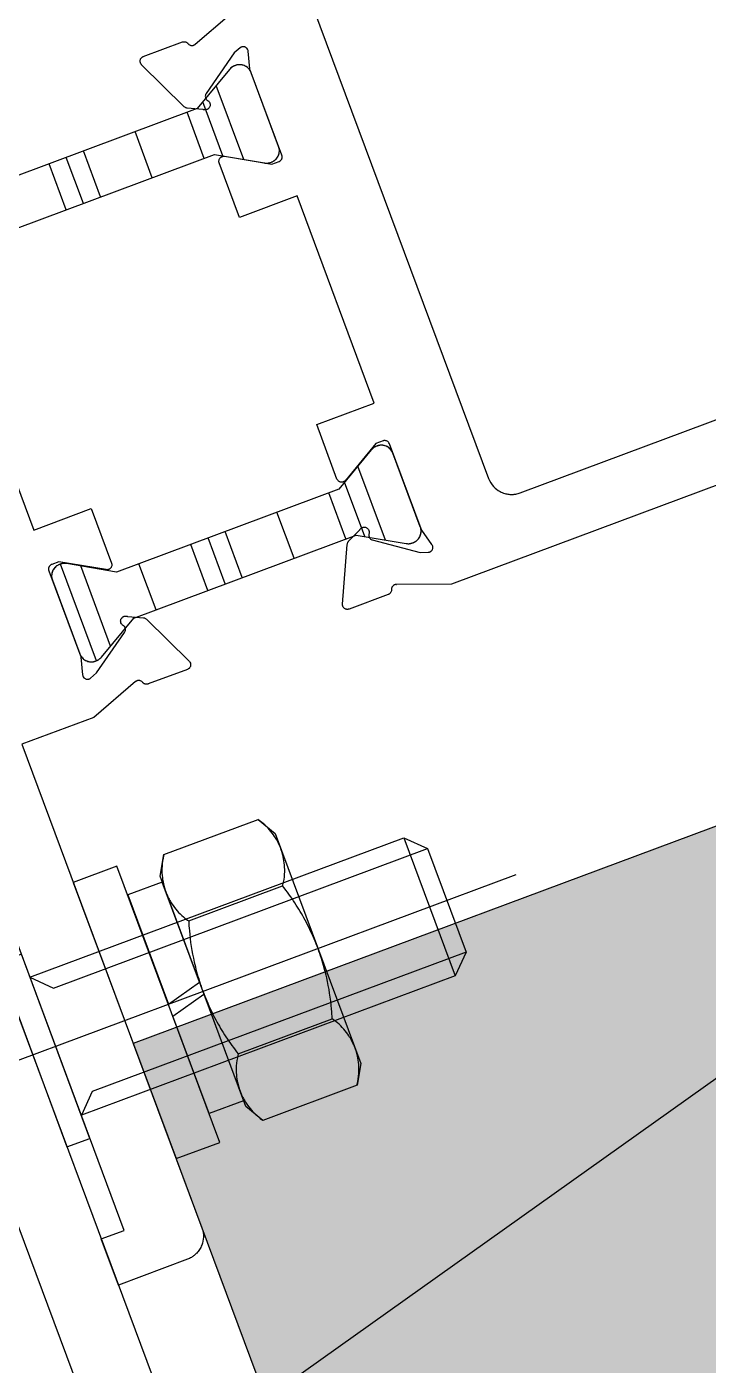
# Model space of a CAD drawing. Extents: x 12199666 to 24617114, y 1197707 to 2548648.
# Drawn here: x 12294465.3 to 12294493, y 1250533 to 1250587.5 of the extents above; entities that cross this region are included whole.
import ezdxf

# ---------------------------------------------------------------- set-up
doc = ezdxf.new("R2010")
doc.units = 0
doc.header["$LTSCALE"] = 10
doc.header["$MEASUREMENT"] = 0
for name, pattern in [('TX-PLAN-T1-F11$0$ACAD_ISO04W100', [30, 24, -3, 0, -3]), ('TX-PLAN-T1-F11$0$CENTER-PISA', [11, 6, -2, 1, -2]), ('TX-PLAN-T1-F11$0$HIDDEN-PISA', [4.5, 2.5, -2]), ('TX-PLAN-T1-F11$0$HIDDEN2', [0.1875, 0.125, -0.0625]), ('TX-PLAN-T1-F11$0$VERDECKT', [9.525, 6.35, -3.175])]:
    doc.linetypes.add(name, pattern=pattern)
doc.layers.add('TX-PLAN-T1-F11$0$_EDO-ALUMINIUM-SECTION', color=90, linetype='Continuous', lineweight=30)
for name, color, linetype in [('TX-PLAN-T1-F11$0$AXIS', 3, 'Continuous'), ('TX-PLAN-T1-F11$0$DH_VERDECKT', 6, 'TX-PLAN-T1-F11$0$VERDECKT'), ('TX-PLAN-T1-F11$0$F-Alum', 4, 'Continuous'), ('TX-PLAN-T1-F11$0$F-Bolt', 32, 'Continuous'), ('TX-PLAN-T1-F11$0$F-center', 6, 'TX-PLAN-T1-F11$0$ACAD_ISO04W100'), ('TX-PLAN-T1-F11$0$F-Misc', 1, 'Continuous'), ('TX-PLAN-T1-F11$0$F_MISC', 8, 'Continuous'), ('TX-PLAN-T1-F11$0$Hatch @ 1', 8, 'Continuous'), ('TX-PLAN-T1-F11$0$INSUL', 173, 'Continuous')]:
    doc.layers.add(name, color=color, linetype=linetype)
doc.layers.add('TX-PLAN-T1-F11$0$bangong', color=5, linetype='Continuous', true_color=0x0000ff)
pattern_1 = [(90, (-9.9, 423.83), (-6, 4e-16), []), (90, (-9.15, 423.83), (-6, 4e-16), []), (90, (-8.4, 423.83), (-6, 4e-16), []), (90, (-6.15, 423.83), (-6, 4e-16), [])]

# ---------------------------------------------------------------- blocks, each defined once
blk = doc.blocks.new('TX-PLAN-T1-F11$0$M6x18_Stud_Bolt-flat-1')
at = {"color": 8, "linetype": 'TX-PLAN-T1-F11$0$HIDDEN-PISA'}
for p, q in [((1, 3), (1.75, 2.25)), ((17.25, 3), (17.25, -3)), ((1.75, 2.25), (18, 2.25)), ((1.75, -2.25), (1, -3)), ((18, -2.25), (1.75, -2.25))]:
    blk.add_line(p, q, dxfattribs=at)
at = {"color": 54}
blk.add_line((18, 2.25), (18, -2.25), dxfattribs=at)
blk.add_lwpolyline([(0, -4), (1, -4), (1, 4), (0, 4)], close=True, dxfattribs=at)
blk.add_lwpolyline([(1, 3), (17.25, 3), (18, 2.25), (18, -2.25), (17.25, -3), (1, -3)], dxfattribs=at)
at = {"layer": 'TX-PLAN-T1-F11$0$AXIS', "color": 8, "linetype": 'TX-PLAN-T1-F11$0$CENTER-PISA'}
blk.add_line((21, 0), (-3, 0), dxfattribs=at)
blk = doc.blocks.new('TX-PLAN-T1-F11$0$M6_Nut-3-flat-1')
at = {"color": 32}
for p, q in [((0.459, 2.887), (4.541, 2.887)), ((0.459, -2.887), (4.541, -2.887))]:
    blk.add_line(p, q, dxfattribs=at)
blk.add_lwpolyline([(0, 5), (0.447, 5.774), (4.553, 5.774), (5, 5), (5, -5), (4.553, -5.774), (0.447, -5.774), (0, -5)], close=True, dxfattribs=at)
at = {"color": 32, "flags": 128}
for points in [[(0.459, 5.774, 0.005227), (0.429, 5.731, 0.043988), (0.216, 5.347, 0.036571), (0.092, 5.003, 0.034751), (0.022, 4.663, 0.021821), (0.003, 4.446, 0.022804), (0.003, 4.218, 0.022806), (0.023, 3.991, 0.021818), (0.062, 3.776, 0.034754), (0.162, 3.444, 0.036571), (0.316, 3.113, 0.026736), (0.459, 2.887, 0.010673), (0.344, 2.506, 0.034751), (0.083, 1.24, 0.021821), (0.01, 0.431, 0.022804), (0.009, -0.418, 0.022806), (0.086, -1.264, 0.021818), (0.231, -2.063, 0.022959), (0.459, -2.887, 0.005227), (0.429, -2.93, 0.043988), (0.216, -3.314, 0.036571), (0.092, -3.657, 0.034751), (0.022, -3.997, 0.021821), (0.003, -4.214, 0.022804), (0.003, -4.442, 0.022806), (0.023, -4.669, 0.021818), (0.062, -4.884, 0.034754), (0.162, -5.216, 0.036571), (0.316, -5.547, 0.026736), (0.459, -5.774)], [(4.541, -5.774, 0.005227), (4.571, -5.731, 0.043988), (4.784, -5.347, 0.036571), (4.908, -5.003, 0.034751), (4.978, -4.663, 0.021821), (4.997, -4.446, 0.022806), (4.997, -4.218, 0.022804), (4.977, -3.991, 0.021821), (4.938, -3.776, 0.034751), (4.838, -3.444, 0.036571), (4.684, -3.113, 0.026737), (4.541, -2.887, 0.010673), (4.656, -2.506, 0.034751), (4.917, -1.24, 0.021821), (4.99, -0.431, 0.022806), (4.991, 0.418, 0.022804), (4.914, 1.264, 0.021821), (4.769, 2.063, 0.022958), (4.541, 2.887, 0.005227), (4.571, 2.93, 0.043988), (4.784, 3.314, 0.036571), (4.908, 3.657, 0.034751), (4.978, 3.997, 0.021821), (4.997, 4.214, 0.022806), (4.997, 4.442, 0.022804), (4.977, 4.669, 0.021821), (4.938, 4.884, 0.034751), (4.838, 5.216, 0.036571), (4.684, 5.547, 0.026737), (4.541, 5.774)]]:
    blk.add_lwpolyline(points, format="xyb", dxfattribs=at)
blk = doc.blocks.new('TX-PLAN-T1-F11$0$M6_Spring_Washer-flat-1')
at = {"color": 32}
for points in [[(1.5, 0.402), (1.5, 4.75), (0, 4.75), (0, 0)], [(0, -0.518), (1.5, -0.116), (1.5, -4.75), (0, -4.75)]]:
    blk.add_lwpolyline(points, close=True, dxfattribs=at)
blk = doc.blocks.new('TX-PLAN-T1-F11$0$M6_Flat_Washer-flat-1')
at = {"color": 32}
blk.add_lwpolyline([(0, -6), (1.9, -6), (1.9, 6), (0, 6)], close=True, dxfattribs=at)
blk = doc.blocks.new('TX-PLAN-T1-F11$0$#10x13_Pan-flat-2')
at = {"color": 8, "linetype": 'TX-PLAN-T1-F11$0$HIDDEN-PISA'}
for p, q in [((-1.711, 10.798), (1.328, 11.613)), ((-2.4, 9.014), (1.997, 10.192)), ((-2.4, 7.414), (2.4, 8.7)), ((-2.4, 5.814), (2.4, 7.1)), ((-2.4, 4.214), (2.4, 5.5)), ((-2.4, 2.614), (2.4, 3.9)), ((-2.4, 1.014), (2.4, 2.3))]:
    blk.add_line(p, q, dxfattribs=at)
for points in [[(-1.79, 0), (-1.79, 9.2), (0, 13), (1.79, 9.2), (1.79, 0)], [(-0.75, -3.66), (-0.75, -1.85), (0.75, -1.85), (0.75, -3.66)]]:
    blk.add_lwpolyline(points, dxfattribs=at)
at = {"color": 32, "flags": 128}
blk.add_lwpolyline([(-4.75, 0), (-4.75, -1.39, 0.000003), (-4.75, -1.39, 0.098696), (-4.674, -1.774, 0.082496), (-4.5, -2.052, 0.044017), (-4.373, -2.173, 0.008152), (-4.191, -2.312, 0.043988), (-3.141, -2.959, 0.036571), (-2.192, -3.349, 0.034751), (-1.247, -3.588, 0.021821), (-0.64, -3.671, 0.022804), (0, -3.7, 0.022806), (0.64, -3.671, 0.021818), (1.247, -3.588, 0.034754), (2.192, -3.349, 0.036571), (3.141, -2.959, 0.043988), (4.191, -2.312, 0.008147), (4.373, -2.173, 0.044019), (4.5, -2.052, 0.082496), (4.674, -1.774, 0.098696), (4.75, -1.39), (4.75, 0)], format="xyb", close=True, dxfattribs=at)
at = {"layer": 'TX-PLAN-T1-F11$0$AXIS', "color": 8, "linetype": 'TX-PLAN-T1-F11$0$CENTER-PISA'}
blk.add_line((0, 15.989), (0, -6.7), dxfattribs=at)
blk = doc.blocks.new('TX-PLAN-T1-F11$0$#10x13_Pan-flat-3')
at = {"color": 8, "linetype": 'TX-PLAN-T1-F11$0$HIDDEN-PISA'}
for p, q in [((-1.711, 10.798), (1.328, 11.613)), ((-2.4, 9.014), (1.997, 10.192)), ((-2.4, 7.414), (2.4, 8.7)), ((-2.4, 5.814), (2.4, 7.1)), ((-2.4, 4.214), (2.4, 5.5)), ((-2.4, 2.614), (2.4, 3.9)), ((-2.4, 1.014), (2.4, 2.3))]:
    blk.add_line(p, q, dxfattribs=at)
for points in [[(-1.79, 0), (-1.79, 9.2), (0, 13), (1.79, 9.2), (1.79, 0)], [(-0.75, -3.66), (-0.75, -1.85), (0.75, -1.85), (0.75, -3.66)]]:
    blk.add_lwpolyline(points, dxfattribs=at)
at = {"color": 32, "flags": 128}
blk.add_lwpolyline([(-4.75, 0), (-4.75, -1.39, 0.02045), (-4.747, -1.472, 0.043988), (-4.717, -1.645, 0.052186), (-4.643, -1.84, 0.082497), (-4.45, -2.104, 0.02583), (-4.373, -2.173, 0.072684), (-2.617, -3.194, 0.098696), (0.082, -3.7, 0.082496), (2.348, -3.296, 0.052187), (3.668, -2.666, 0.030667), (4.373, -2.173, 0.013304), (4.413, -2.138, 0.036571), (4.515, -2.034, 0.034751), (4.597, -1.922, 0.021821), (4.64, -1.846, 0.022804), (4.678, -1.763, 0.022806), (4.708, -1.677, 0.021818), (4.729, -1.592, 0.034754), (4.748, -1.455, 0.01611), (4.75, -1.39), (4.75, 0)], format="xyb", close=True, dxfattribs=at)
at = {"layer": 'TX-PLAN-T1-F11$0$AXIS', "color": 8, "linetype": 'TX-PLAN-T1-F11$0$CENTER-PISA'}
blk.add_line((0, 15.989), (0, -6.7), dxfattribs=at)
blk = doc.blocks.new('TX-PLAN-T1-F11$0$A$C455C3A01-flat-5')
at = {"layer": 'TX-PLAN-T1-F11$0$Hatch @ 1'}
h = blk.add_hatch(dxfattribs=at)
h.set_pattern_fill('ACET-2D-M_SYNTHETIC-PISA', color=256, pattern_type=2)
h.set_pattern_definition(pattern_1)
edge = h.paths.add_edge_path()
edge.add_line((4.834, -1), (6.623, -2.033))
edge.add_ellipse((6.873, -1.6), major_axis=(0, 0.5), ratio=1, start_angle=150.0243, end_angle=180.0243)
edge.add_line((6.873, -2.1), (6.9, -2.1))
edge.add_ellipse((6.9, -1.6), major_axis=(0, 0.5), ratio=1, start_angle=180.0243, end_angle=270.0243)
edge.add_line((7.4, -1.6), (7.4, 1.6))
edge.add_ellipse((6.9, 1.6), major_axis=(0, 0.5), ratio=1, start_angle=270.0243, end_angle=360.0243)
edge.add_line((6.9, 2.1), (6.873, 2.1))
edge.add_ellipse((6.873, 1.6), major_axis=(0, 0.5), ratio=1, start_angle=0.0243, end_angle=30.0243)
edge.add_line((6.623, 2.033), (4.834, 1))
edge.add_line((4.834, 1), (-4.834, 1))
edge.add_line((-4.834, 1), (-6.623, 2.033))
edge.add_ellipse((-6.873, 1.6), major_axis=(0, 0.5), ratio=1, start_angle=330.0243, end_angle=360.0243)
edge.add_line((-6.873, 2.1), (-6.9, 2.1))
edge.add_ellipse((-6.9, 1.6), major_axis=(0, 0.5), ratio=1, start_angle=0.0243, end_angle=90.0243)
edge.add_line((-7.4, 1.6), (-7.4, -1.6))
edge.add_ellipse((-6.9, -1.6), major_axis=(0, 0.5), ratio=1, start_angle=90.0243, end_angle=180.0243)
edge.add_line((-6.9, -2.1), (-6.873, -2.1))
edge.add_ellipse((-6.873, -1.6), major_axis=(0, 0.5), ratio=1, start_angle=180.0243, end_angle=210.0243)
edge.add_line((-6.623, -2.033), (-4.834, -1))
edge.add_line((-4.834, -1), (4.834, -1))
at = {"color": 8, "flags": 128}
blk.add_lwpolyline([(6.623, -2.033, 0.014884), (6.649, -2.047, 0.036571), (6.717, -2.075, 0.034751), (6.784, -2.092, 0.021821), (6.827, -2.098, 0.022804), (6.873, -2.1, 0.000107), (6.873, -2.1), (6.9, -2.1, 0.0227), (6.945, -2.098, 0.021818), (6.989, -2.092, 0.034754), (7.056, -2.075, 0.036571), (7.123, -2.047, 0.043988), (7.198, -2.001, 0.052185), (7.275, -1.931, 0.082496), (7.362, -1.792, 0.098699), (7.4, -1.6, 0.000106), (7.4, -1.6), (7.4, 1.6, 0.098592), (7.362, 1.792, 0.082496), (7.275, 1.931, 0.052185), (7.199, 2.001, 0.043988), (7.124, 2.047, 0.036571), (7.056, 2.075, 0.034751), (6.989, 2.092, 0.021821), (6.946, 2.098, 0.022806), (6.9, 2.1, 0.000105), (6.9, 2.1), (6.873, 2.1, 0.022699), (6.828, 2.098, 0.02182), (6.785, 2.092, 0.034752), (6.717, 2.075, 0.036572), (6.65, 2.047, 0.015095), (6.623, 2.033), (4.834, 1), (-4.834, 1), (-6.623, 2.033, 0.014883), (-6.649, 2.047, 0.036571), (-6.717, 2.075, 0.034751), (-6.784, 2.092, 0.021821), (-6.827, 2.098, 0.022806), (-6.873, 2.1, 0.000105), (-6.873, 2.1), (-6.9, 2.1, 0.022699), (-6.945, 2.098, 0.02182), (-6.989, 2.092, 0.034752), (-7.056, 2.075, 0.036572), (-7.123, 2.047, 0.043988), (-7.198, 2.001, 0.052186), (-7.275, 1.931, 0.082497), (-7.362, 1.792, 0.098699), (-7.4, 1.6, 0.000105), (-7.4, 1.6), (-7.4, -1.6, 0.09859), (-7.362, -1.792, 0.082496), (-7.275, -1.931, 0.052187), (-7.199, -2.001, 0.043988), (-7.124, -2.047, 0.036571), (-7.056, -2.075, 0.034751), (-6.989, -2.092, 0.021821), (-6.946, -2.098, 0.022804), (-6.9, -2.1, 0.000107), (-6.9, -2.1), (-6.873, -2.1, 0.0227), (-6.828, -2.098, 0.021818), (-6.785, -2.092, 0.034754), (-6.717, -2.075, 0.036571), (-6.65, -2.047, 0.015095), (-6.623, -2.033), (-4.834, -1), (4.834, -1)], format="xyb", close=True, dxfattribs=at)
blk = doc.blocks.new('TX-PLAN-T1-F11$0$A$C455C3A01-flat-6')
at = {"layer": 'TX-PLAN-T1-F11$0$Hatch @ 1'}
h = blk.add_hatch(dxfattribs=at)
h.set_pattern_fill('ACET-2D-M_SYNTHETIC-PISA', color=256, pattern_type=2)
h.set_pattern_definition(pattern_1)
edge = h.paths.add_edge_path()
edge.add_line((4.834, -1), (6.623, -2.033))
edge.add_ellipse((6.873, -1.6), major_axis=(0, 0.5), ratio=1, start_angle=150.0243, end_angle=180.0243)
edge.add_line((6.873, -2.1), (6.9, -2.1))
edge.add_ellipse((6.9, -1.6), major_axis=(0, 0.5), ratio=1, start_angle=180.0243, end_angle=270.0243)
edge.add_line((7.4, -1.6), (7.4, 1.6))
edge.add_ellipse((6.9, 1.6), major_axis=(0, 0.5), ratio=1, start_angle=270.0243, end_angle=360.0243)
edge.add_line((6.9, 2.1), (6.873, 2.1))
edge.add_ellipse((6.873, 1.6), major_axis=(0, 0.5), ratio=1, start_angle=0.0243, end_angle=30.0243)
edge.add_line((6.623, 2.033), (4.834, 1))
edge.add_line((4.834, 1), (-4.834, 1))
edge.add_line((-4.834, 1), (-6.623, 2.033))
edge.add_ellipse((-6.873, 1.6), major_axis=(0, 0.5), ratio=1, start_angle=330.0243, end_angle=360.0243)
edge.add_line((-6.873, 2.1), (-6.9, 2.1))
edge.add_ellipse((-6.9, 1.6), major_axis=(0, 0.5), ratio=1, start_angle=0.0243, end_angle=90.0243)
edge.add_line((-7.4, 1.6), (-7.4, -1.6))
edge.add_ellipse((-6.9, -1.6), major_axis=(0, 0.5), ratio=1, start_angle=90.0243, end_angle=180.0243)
edge.add_line((-6.9, -2.1), (-6.873, -2.1))
edge.add_ellipse((-6.873, -1.6), major_axis=(0, 0.5), ratio=1, start_angle=180.0243, end_angle=210.0243)
edge.add_line((-6.623, -2.033), (-4.834, -1))
edge.add_line((-4.834, -1), (4.834, -1))
at = {"color": 8, "flags": 128}
blk.add_lwpolyline([(6.623, -2.033, 0.014884), (6.649, -2.047, 0.036571), (6.717, -2.075, 0.034751), (6.784, -2.092, 0.021821), (6.827, -2.098, 0.022804), (6.873, -2.1, 0.000107), (6.873, -2.1), (6.9, -2.1, 0.0227), (6.945, -2.098, 0.021818), (6.989, -2.092, 0.034754), (7.056, -2.075, 0.036571), (7.123, -2.047, 0.043988), (7.198, -2.001, 0.052185), (7.275, -1.931, 0.082496), (7.362, -1.792, 0.098699), (7.4, -1.6, 0.000106), (7.4, -1.6), (7.4, 1.6, 0.098592), (7.362, 1.792, 0.082496), (7.275, 1.931, 0.052185), (7.199, 2.001, 0.043988), (7.124, 2.047, 0.036571), (7.056, 2.075, 0.034751), (6.989, 2.092, 0.021821), (6.946, 2.098, 0.022806), (6.9, 2.1, 0.000105), (6.9, 2.1), (6.873, 2.1, 0.022699), (6.828, 2.098, 0.02182), (6.785, 2.092, 0.034752), (6.717, 2.075, 0.036572), (6.65, 2.047, 0.015095), (6.623, 2.033), (4.834, 1), (-4.834, 1), (-6.623, 2.033, 0.014883), (-6.649, 2.047, 0.036571), (-6.717, 2.075, 0.034751), (-6.784, 2.092, 0.021821), (-6.827, 2.098, 0.022806), (-6.873, 2.1, 0.000105), (-6.873, 2.1), (-6.9, 2.1, 0.022699), (-6.945, 2.098, 0.02182), (-6.989, 2.092, 0.034752), (-7.056, 2.075, 0.036572), (-7.123, 2.047, 0.043988), (-7.198, 2.001, 0.052186), (-7.275, 1.931, 0.082497), (-7.362, 1.792, 0.098699), (-7.4, 1.6, 0.000105), (-7.4, 1.6), (-7.4, -1.6, 0.09859), (-7.362, -1.792, 0.082496), (-7.275, -1.931, 0.052187), (-7.199, -2.001, 0.043988), (-7.124, -2.047, 0.036571), (-7.056, -2.075, 0.034751), (-6.989, -2.092, 0.021821), (-6.946, -2.098, 0.022804), (-6.9, -2.1, 0.000107), (-6.9, -2.1), (-6.873, -2.1, 0.0227), (-6.828, -2.098, 0.021818), (-6.785, -2.092, 0.034754), (-6.717, -2.075, 0.036571), (-6.65, -2.047, 0.015095), (-6.623, -2.033), (-4.834, -1), (4.834, -1)], format="xyb", close=True, dxfattribs=at)
blk = doc.blocks.new('TX-PLAN-T1-F11$0$A$C455C3A01-flat-9')
at = {"layer": 'TX-PLAN-T1-F11$0$Hatch @ 1'}
h = blk.add_hatch(dxfattribs=at)
h.set_pattern_fill('ACET-2D-M_SYNTHETIC-PISA', color=256, pattern_type=2)
h.set_pattern_definition(pattern_1)
edge = h.paths.add_edge_path()
edge.add_line((4.834, -1), (6.623, -2.033))
edge.add_ellipse((6.873, -1.6), major_axis=(0.096, 0.491), ratio=1, start_angle=161.073, end_angle=191.073)
edge.add_line((6.873, -2.1), (6.9, -2.1))
edge.add_ellipse((6.9, -1.6), major_axis=(0.096, 0.491), ratio=1, start_angle=191.073, end_angle=281.073)
edge.add_line((7.4, -1.6), (7.4, 1.6))
edge.add_ellipse((6.9, 1.6), major_axis=(0.096, 0.491), ratio=1, start_angle=281.073, end_angle=371.073)
edge.add_line((6.9, 2.1), (6.873, 2.1))
edge.add_ellipse((6.873, 1.6), major_axis=(0.096, 0.491), ratio=1, start_angle=11.073, end_angle=41.073)
edge.add_line((6.623, 2.033), (4.834, 1))
edge.add_line((4.834, 1), (-4.834, 1))
edge.add_line((-4.834, 1), (-6.623, 2.033))
edge.add_ellipse((-6.873, 1.6), major_axis=(0.096, 0.491), ratio=1, start_angle=341.073, end_angle=371.073)
edge.add_line((-6.873, 2.1), (-6.9, 2.1))
edge.add_ellipse((-6.9, 1.6), major_axis=(0.096, 0.491), ratio=1, start_angle=11.073, end_angle=101.073)
edge.add_line((-7.4, 1.6), (-7.4, -1.6))
edge.add_ellipse((-6.9, -1.6), major_axis=(0.096, 0.491), ratio=1, start_angle=101.073, end_angle=191.073)
edge.add_line((-6.9, -2.1), (-6.873, -2.1))
edge.add_ellipse((-6.873, -1.6), major_axis=(0.096, 0.491), ratio=1, start_angle=191.073, end_angle=221.073)
edge.add_line((-6.623, -2.033), (-4.834, -1))
edge.add_line((-4.834, -1), (4.834, -1))
at = {"color": 8, "flags": 128}
blk.add_lwpolyline([(6.623, -2.033, 0.003229), (6.629, -2.036, 0.034751), (6.692, -2.066, 0.021821), (6.733, -2.08, 0.022804), (6.777, -2.091, 0.022806), (6.822, -2.097, 0.021818), (6.866, -2.1, 0.003698), (6.873, -2.1), (6.9, -2.1, 0.031052), (6.962, -2.096, 0.036571), (7.034, -2.082, 0.043988), (7.116, -2.051, 0.052185), (7.204, -1.997, 0.082496), (7.316, -1.877, 0.098699), (7.391, -1.696, 0.048352), (7.4, -1.6), (7.4, 1.6, 0.050107), (7.39, 1.699, 0.082496), (7.332, 1.853, 0.052185), (7.27, 1.936, 0.043988), (7.205, 1.996, 0.036571), (7.144, 2.036, 0.034751), (7.082, 2.066, 0.021821), (7.04, 2.08, 0.022806), (6.996, 2.091, 0.022804), (6.951, 2.097, 0.021821), (6.907, 2.1, 0.003696), (6.9, 2.1), (6.873, 2.1, 0.031051), (6.811, 2.096, 0.036572), (6.74, 2.082, 0.043988), (6.657, 2.051, 0.019346), (6.623, 2.033), (4.834, 1), (-4.834, 1), (-6.623, 2.033, 0.003228), (-6.629, 2.036, 0.034751), (-6.692, 2.066, 0.021821), (-6.733, 2.08, 0.022806), (-6.777, 2.091, 0.022804), (-6.822, 2.097, 0.021821), (-6.866, 2.1, 0.003696), (-6.873, 2.1), (-6.9, 2.1, 0.031051), (-6.962, 2.096, 0.036572), (-7.034, 2.082, 0.043988), (-7.116, 2.051, 0.052186), (-7.204, 1.997, 0.082497), (-7.316, 1.877, 0.098699), (-7.391, 1.696, 0.048352), (-7.4, 1.6), (-7.4, -1.6, 0.050105), (-7.39, -1.699, 0.082496), (-7.332, -1.853, 0.052187), (-7.27, -1.936, 0.043988), (-7.205, -1.996, 0.036571), (-7.144, -2.036, 0.034751), (-7.082, -2.066, 0.021821), (-7.04, -2.08, 0.022804), (-6.996, -2.091, 0.022806), (-6.951, -2.097, 0.021818), (-6.907, -2.1, 0.003698), (-6.9, -2.1), (-6.873, -2.1, 0.031052), (-6.811, -2.096, 0.036571), (-6.74, -2.082, 0.043988), (-6.657, -2.051, 0.019345), (-6.623, -2.033), (-4.834, -1), (4.834, -1)], format="xyb", close=True, dxfattribs=at)
blk = doc.blocks.new('TX-PLAN-T1-F11$0$A$C455C3A01-flat-10')
at = {"layer": 'TX-PLAN-T1-F11$0$Hatch @ 1'}
h = blk.add_hatch(dxfattribs=at)
h.set_pattern_fill('ACET-2D-M_SYNTHETIC-PISA', color=256, pattern_type=2)
h.set_pattern_definition(pattern_1)
edge = h.paths.add_edge_path()
edge.add_line((4.834, -1), (6.623, -2.033))
edge.add_ellipse((6.873, -1.6), major_axis=(0.096, 0.491), ratio=1, start_angle=161.073, end_angle=191.073)
edge.add_line((6.873, -2.1), (6.9, -2.1))
edge.add_ellipse((6.9, -1.6), major_axis=(0.096, 0.491), ratio=1, start_angle=191.073, end_angle=281.073)
edge.add_line((7.4, -1.6), (7.4, 1.6))
edge.add_ellipse((6.9, 1.6), major_axis=(0.096, 0.491), ratio=1, start_angle=281.073, end_angle=371.073)
edge.add_line((6.9, 2.1), (6.873, 2.1))
edge.add_ellipse((6.873, 1.6), major_axis=(0.096, 0.491), ratio=1, start_angle=11.073, end_angle=41.073)
edge.add_line((6.623, 2.033), (4.834, 1))
edge.add_line((4.834, 1), (-4.834, 1))
edge.add_line((-4.834, 1), (-6.623, 2.033))
edge.add_ellipse((-6.873, 1.6), major_axis=(0.096, 0.491), ratio=1, start_angle=341.073, end_angle=371.073)
edge.add_line((-6.873, 2.1), (-6.9, 2.1))
edge.add_ellipse((-6.9, 1.6), major_axis=(0.096, 0.491), ratio=1, start_angle=11.073, end_angle=101.073)
edge.add_line((-7.4, 1.6), (-7.4, -1.6))
edge.add_ellipse((-6.9, -1.6), major_axis=(0.096, 0.491), ratio=1, start_angle=101.073, end_angle=191.073)
edge.add_line((-6.9, -2.1), (-6.873, -2.1))
edge.add_ellipse((-6.873, -1.6), major_axis=(0.096, 0.491), ratio=1, start_angle=191.073, end_angle=221.073)
edge.add_line((-6.623, -2.033), (-4.834, -1))
edge.add_line((-4.834, -1), (4.834, -1))
at = {"color": 8, "flags": 128}
blk.add_lwpolyline([(6.623, -2.033, 0.003229), (6.629, -2.036, 0.034751), (6.692, -2.066, 0.021821), (6.733, -2.08, 0.022804), (6.777, -2.091, 0.022806), (6.822, -2.097, 0.021818), (6.866, -2.1, 0.003698), (6.873, -2.1), (6.9, -2.1, 0.031052), (6.962, -2.096, 0.036571), (7.034, -2.082, 0.043988), (7.116, -2.051, 0.052185), (7.204, -1.997, 0.082496), (7.316, -1.877, 0.098699), (7.391, -1.696, 0.048352), (7.4, -1.6), (7.4, 1.6, 0.050107), (7.39, 1.699, 0.082496), (7.332, 1.853, 0.052185), (7.27, 1.936, 0.043988), (7.205, 1.996, 0.036571), (7.144, 2.036, 0.034751), (7.082, 2.066, 0.021821), (7.04, 2.08, 0.022806), (6.996, 2.091, 0.022804), (6.951, 2.097, 0.021821), (6.907, 2.1, 0.003696), (6.9, 2.1), (6.873, 2.1, 0.031051), (6.811, 2.096, 0.036572), (6.74, 2.082, 0.043988), (6.657, 2.051, 0.019346), (6.623, 2.033), (4.834, 1), (-4.834, 1), (-6.623, 2.033, 0.003228), (-6.629, 2.036, 0.034751), (-6.692, 2.066, 0.021821), (-6.733, 2.08, 0.022806), (-6.777, 2.091, 0.022804), (-6.822, 2.097, 0.021821), (-6.866, 2.1, 0.003696), (-6.873, 2.1), (-6.9, 2.1, 0.031051), (-6.962, 2.096, 0.036572), (-7.034, 2.082, 0.043988), (-7.116, 2.051, 0.052186), (-7.204, 1.997, 0.082497), (-7.316, 1.877, 0.098699), (-7.391, 1.696, 0.048352), (-7.4, 1.6), (-7.4, -1.6, 0.050105), (-7.39, -1.699, 0.082496), (-7.332, -1.853, 0.052187), (-7.27, -1.936, 0.043988), (-7.205, -1.996, 0.036571), (-7.144, -2.036, 0.034751), (-7.082, -2.066, 0.021821), (-7.04, -2.08, 0.022804), (-6.996, -2.091, 0.022806), (-6.951, -2.097, 0.021818), (-6.907, -2.1, 0.003698), (-6.9, -2.1), (-6.873, -2.1, 0.031052), (-6.811, -2.096, 0.036571), (-6.74, -2.082, 0.043988), (-6.657, -2.051, 0.019345), (-6.623, -2.033), (-4.834, -1), (4.834, -1)], format="xyb", close=True, dxfattribs=at)
blk = doc.blocks.new('*U195')
at = {"layer": 'TX-PLAN-T1-F11$0$INSUL', "lineweight": 0}
h = blk.add_hatch(dxfattribs=at)
h.set_pattern_fill('岩棉', color=256, scale=60, style=0, pattern_type=2)
h.set_pattern_definition([(171.7889, (31.98, 119.4286), (-403.9210345, 60.0000015), [2.0005, -418.1072]), (146.90866, (33.7337, 118.2857), (-95.0402426, 60.000001), [2.0932, -437.4871]), (132.32733, (35.0349, 116.8571), (-106.920274, 119.9999995), [1.9323, -403.8515]), (114.797, (35.827, 115.143), (-23.76006, 60), [1.8884, -196.3933]), (91.62022, (35.8834, 113.1429), (-11.88003, 360), [2.0008, -418.1672]), (82.824825, (30.05657, 66.85714), (83.160209665, 659.99999822), [46.65104, -9750.0678]), (97.175175, (41.82346, 66.85714), (-83.16021149, 659.999997991), [46.65104, -9750.0678]), (88.37978, (35.9966, 113.1429), (11.880026, 360), [2.0008, -418.1672]), (65.203, (36.053, 115.143), (23.76006, 60), [1.8884, -196.3933]), (47.67267, (36.8452, 116.8571), (106.920274, 120), [1.9323, -403.8515]), (33.09134, (38.1463, 118.2857), (95.040242, 60.000002), [2.0932, -437.4871]), (8.2111, (39.9, 119.4286), (403.921035, 60), [2.0005, -418.1072]), (87.1662, (30, 65.7143), (11.880025, 180), [1.1443, -239.1496]), (103.9014, (30.283, 64.5714), (-47.520122, 180), [1.1773, -246.0642]), (111.6036, (30.735, 63.429), (-11.88003, 60), [1.2292, -63.304]), (122.76135, (31.4709, 62.2857), (-35.640092, 60), [1.359, -284.0386]), (138.29055, (32.4326, 61.4286), (-71.280182, 60.000001), [1.2883, -269.2446]), (152.0035, (33.5074, 60.8571), (-106.920275, 60), [1.2173, -254.4187]), (166.4772, (34.6954, 60.5714), (-237.600608, 60.000002), [1.2219, -255.3723]), (167.07075, (35.94, 60.2857), (-249.48064, 60), [1.277, -266.8823]), (12.92924, (35.94, 60.2857), (249.48064, 60), [1.277, -266.8823]), (13.5228, (37.1846, 60.5714), (237.600609, 60), [1.2219, -255.3723]), (27.9965, (38.3726, 60.8571), (118.800303, 60.000002), [1.2173, -254.4187]), (41.70945, (39.4475, 61.4286), (71.280181, 60.000002), [1.2883, -269.2446]), (57.23865, (40.4092, 62.2857), (118.800303, 180.000001), [1.359, -284.0386]), (68.3964, (41.145, 63.429), (11.88003, 60), [1.2292, -63.304]), (76.0986, (41.5972, 64.5714), (11.88003, 60), [1.1773, -246.0642]), (92.8338, (41.88, 65.7143), (-11.88003, 180), [1.1443, -239.1496])])
h.paths.add_polyline_path([(0, 0), (429.971, 0), (429.971, 60), (0, 60)])
at = {"layer": 'TX-PLAN-T1-F11$0$INSUL'}
blk.add_lwpolyline([(0, 0), (429.971, 0), (429.971, 60), (0, 60)], close=True, dxfattribs=at)
blk = doc.blocks.new('TX-PLAN-T1-F11$0$A$C33AB10BB')
at = {"layer": 'TX-PLAN-T1-F11$0$DH_VERDECKT', "color": 8, "linetype": 'TX-PLAN-T1-F11$0$HIDDEN2'}
blk.add_line((7.975, 14), (7.975, 0), dxfattribs=at)
at = {"layer": 'TX-PLAN-T1-F11$0$F-Bolt', "color": 8, "linetype": 'TX-PLAN-T1-F11$0$HIDDEN2'}
for p, q in [((5.975, 9.6), (7.975, 12)), ((3.975, 9.6), (5.975, 9.6)), ((5.975, 4.4), (5.975, 9.6)), ((3.975, 4.4), (5.975, 4.4)), ((5.975, 4.4), (7.975, 2))]:
    blk.add_line(p, q, dxfattribs=at)
at = {"layer": 'TX-PLAN-T1-F11$0$F-center', "color": 1, "linetype": 'TX-PLAN-T1-F11$0$ACAD_ISO04W100', "lineweight": 20, "ltscale": 0.05}
for p, q in [((16.475, 1.301), (16.475, 12.699)), ((10.983, 7), (21.967, 7))]:
    blk.add_line(p, q, dxfattribs=at)
at = {"layer": 'TX-PLAN-T1-F11$0$F-Misc', "color": 1}
for p, q in [((17.475, 14), (3.975, 14)), ((3.975, 14), (3.975, 0)), ((22.475, 9), (22.475, 5)), ((17.475, 0), (3.975, 0))]:
    blk.add_line(p, q, dxfattribs=at)
at = {"layer": 'TX-PLAN-T1-F11$0$F-Misc', "color": 1, "linetype": 'TX-PLAN-T1-F11$0$ACAD_ISO04W100', "lineweight": 20, "ltscale": 0.05}
blk.add_line((11.397, 7), (0, 7), dxfattribs=at)
at = {"layer": 'TX-PLAN-T1-F11$0$F-Misc', "color": 1, "linetype": 'Continuous'}
blk.add_circle((16.475, 7), 2.6, dxfattribs=at)
at = {"layer": 'TX-PLAN-T1-F11$0$F-Misc', "color": 1}
for centre, start, end in [((17.475, 9), 0, 90), ((17.475, 5), 270, 0)]:
    blk.add_arc(centre, 5, start, end, dxfattribs=at)
blk = doc.blocks.new('TX-PLAN-T1-F11$0$A$C31F16DB5')
at = {"layer": 'TX-PLAN-T1-F11$0$F-Alum', "flags": 128}
for points in [[(-160.897, 348.919), (-199.278, 326.745), (-201.488, 326.355, 0.007912), (-201.495, 326.354, 0.034751), (-201.521, 326.346, 0.021821), (-201.537, 326.339, 0.022806), (-201.554, 326.331, 0.022804), (-201.569, 326.321, 0.021821), (-201.583, 326.31, 0.034751), (-201.603, 326.291, 0.036571), (-201.621, 326.268, 0.043988), (-201.637, 326.237, 0.052185), (-201.65, 326.197, 0.082499), (-201.652, 326.132, 0.01111), (-201.651, 326.123), (-201.648, 326.106, -0.011112), (-201.646, 326.097, -0.082496), (-201.648, 326.031, -0.052185), (-201.661, 325.992, -0.043988), (-201.678, 325.961, -0.036571), (-201.695, 325.938, -0.034754), (-201.715, 325.918, -0.021818), (-201.729, 325.908, -0.022806), (-201.744, 325.898, -70753.152228), (-201.744, 325.898), (-203.219, 325.046, -0.022803), (-203.235, 325.038, -0.021821), (-203.251, 325.031, -0.034751), (-203.278, 325.023, -0.036571), (-203.307, 325.019, -0.043988), (-203.342, 325.02, -0.052187), (-203.382, 325.03, -0.082496), (-203.44, 325.06, -0.098696), (-203.492, 325.119, -0.098699), (-203.517, 325.193, -0.010706), (-203.518, 325.202), (-203.731, 327.631, -0.071727), (-203.728, 327.688, -0.052186), (-203.716, 327.728, -0.043988), (-203.699, 327.759, -0.006831), (-203.696, 327.763), (-203.333, 328.282, -0.04447), (-203.322, 328.317, -0.043988), (-203.304, 328.349, -0.036571), (-203.286, 328.372, -0.034751), (-203.265, 328.393, -0.021821), (-203.251, 328.404, -0.022804), (-203.235, 328.414, -0.022806), (-203.218, 328.422, -0.021821), (-203.202, 328.429, -0.034751), (-203.174, 328.437, -0.036571), (-203.144, 328.441, -0.043988), (-203.108, 328.44, -0.052185), (-203.066, 328.431, -0.082496), (-203.006, 328.399, -0.098699), (-202.952, 328.338, -0.098699), (-202.926, 328.261, -0.027047), (-202.925, 328.239, 0.026361), (-202.93, 328.219, 0.082497), (-202.932, 328.153, 0.098699), (-202.907, 328.079, 0.098696), (-202.855, 328.02, 0.082496), (-202.797, 327.99, 0.052187), (-202.757, 327.98, 0.007153), (-202.751, 327.98), (-200.75, 327.805), (-200.434, 327.861, 0.007913), (-200.428, 327.862, 0.034751), (-200.401, 327.87, 0.021821), (-200.385, 327.876, 0.022804), (-200.369, 327.885, 0.022806), (-200.354, 327.895, 0.021818), (-200.34, 327.905, 0.034754), (-200.32, 327.925, 0.036571), (-200.302, 327.948, 0.043988), (-200.285, 327.979, 0.052185), (-200.273, 328.018, 0.082496), (-200.271, 328.084, 0.098699), (-200.296, 328.158, 0.065541), (-200.328, 328.199), (-200.837, 328.708, -0.065541), (-200.869, 328.75, -0.000003), (-200.869, 328.75), (-202.72, 331.954), (-202.72, 331.954, 0.098699), (-202.772, 332.013, 0.082496), (-202.83, 332.044, 0.052185), (-202.87, 332.053, 0.043988), (-202.905, 332.054, 0.036571), (-202.934, 332.05, 0.034751), (-202.961, 332.043, 0.021821), (-202.977, 332.036, 0.022803), (-202.993, 332.028), (-203.266, 331.87), (-204.238, 330.184, -0.014987), (-204.245, 330.174, -0.036571), (-204.262, 330.151, -0.034754), (-204.282, 330.132, -0.021818), (-204.296, 330.121, -0.022806), (-204.312, 330.111, -0.022804), (-204.328, 330.103, -0.021821), (-204.344, 330.096, -0.034751), (-204.371, 330.089, -0.036571), (-204.4, 330.085, -0.043988), (-204.435, 330.086, -0.052187), (-204.475, 330.095, -0.082496), (-204.533, 330.126, -0.098696), (-204.585, 330.184, -0.000003), (-204.585, 330.184), (-205.769, 332.234), (-203.604, 333.485), (-208.106, 341.278), (-210.271, 340.027), (-211.455, 342.077, -0.098695), (-211.481, 342.151, -0.082499), (-211.478, 342.217, -0.052185), (-211.466, 342.256, -0.043988), (-211.449, 342.287, -0.036571), (-211.431, 342.31, -0.034751), (-211.411, 342.33, -0.021821), (-211.398, 342.34, -0.022804), (-211.382, 342.35, -0.022806), (-211.366, 342.359, -0.021821), (-211.35, 342.365, -0.034751), (-211.323, 342.373, -0.036571), (-211.294, 342.377, -0.014991), (-211.282, 342.377), (-209.336, 342.378), (-209.064, 342.535, 70747.845325), (-209.064, 342.535, 0.022806), (-209.048, 342.545, 0.021818), (-209.035, 342.555, 0.034754), (-209.015, 342.575, 0.036571), (-208.997, 342.598, 0.043988), (-208.98, 342.629, 0.052185), (-208.968, 342.669, 0.082496), (-208.965, 342.734, 0.098696), (-208.991, 342.808), (-210.842, 346.013, -0.065543), (-210.862, 346.061), (-210.862, 346.061), (-211.049, 346.756, 0.065546), (-211.069, 346.805, 0.098699), (-211.12, 346.863, 0.082496), (-211.178, 346.894, 0.052185), (-211.219, 346.903, 0.043988), (-211.254, 346.904, 0.036571), (-211.283, 346.9, 0.034751), (-211.309, 346.893, 0.021821), (-211.326, 346.886, 0.022806), (-211.342, 346.878, 0.022804), (-211.357, 346.868, 0.021821), (-211.371, 346.857, 0.034751), (-211.391, 346.838, 0.007909), (-211.395, 346.833), (-211.601, 346.588), (-212.449, 344.767, 0.007157), (-212.452, 344.762, 0.052186), (-212.464, 344.722, 0.082497), (-212.466, 344.656, 0.098699), (-212.441, 344.582, 0.098696), (-212.39, 344.523, 0.082496), (-212.332, 344.493, 0.026358), (-212.311, 344.487, -0.027043), (-212.293, 344.474, -0.098699), (-212.239, 344.414, -0.098699), (-212.213, 344.337, -0.082496), (-212.216, 344.269, -0.052185), (-212.229, 344.228, -0.043988), (-212.246, 344.196, -0.036571), (-212.264, 344.172, -0.034754), (-212.285, 344.152, -0.021818), (-212.299, 344.141, -0.022806), (-212.315, 344.131, -0.022804), (-212.332, 344.122, -0.021821), (-212.349, 344.115, -0.034751), (-212.376, 344.107, -0.036571), (-212.406, 344.103, -0.043988), (-212.443, 344.104, -0.044474), (-212.479, 344.112), (-213.109, 344.056, -0.006826), (-213.114, 344.056, -0.043988), (-213.149, 344.057, -0.052187), (-213.19, 344.066, -0.07173), (-213.241, 344.092), (-215.239, 345.49, -0.010702), (-215.246, 345.495, -0.098696), (-215.298, 345.554, -0.098699), (-215.323, 345.628, -0.082499), (-215.321, 345.694, -0.052185), (-215.308, 345.733, -0.043988), (-215.291, 345.764, -0.036571), (-215.274, 345.787, -0.034751), (-215.254, 345.807, -0.021821), (-215.24, 345.817, -0.022804), (-215.225, 345.827), (-215.225, 345.827), (-213.75, 346.679, -0.022803), (-213.734, 346.687, -0.021821), (-213.718, 346.694, -0.034751), (-213.691, 346.702, -0.036571), (-213.662, 346.705, -0.043988), (-213.627, 346.704, -0.052185), (-213.586, 346.695, -0.082496), (-213.529, 346.665, -0.011116), (-213.522, 346.659), (-213.508, 346.648, 0.011114), (-213.501, 346.642, 0.082496), (-213.443, 346.611, 0.052187), (-213.403, 346.602, 0.043988), (-213.368, 346.601, 0.036571), (-213.339, 346.605, 0.034751), (-213.312, 346.613, 0.021821), (-213.296, 346.619, 0.022804), (-213.28, 346.628, 0.022806), (-213.264, 346.638, 0.021818), (-213.25, 346.648, 0.034754), (-213.231, 346.668, 0.007908), (-213.226, 346.672), (-212.04, 348.087)], [(-220.922, 333.874), (-216.419, 326.081), (-214.255, 327.332), (-213.07, 325.282, -0.098607), (-213.045, 325.208, -0.082496), (-213.048, 325.142, -0.052185), (-213.06, 325.103, -0.043988), (-213.077, 325.072, -0.036571), (-213.094, 325.049, -0.034751), (-213.114, 325.029, -0.021821), (-213.128, 325.019, -0.022806), (-213.143, 325.009, -0.022804), (-213.16, 325, -0.021821), (-213.176, 324.994, -0.034751), (-213.203, 324.986, -0.036571), (-213.231, 324.982, -0.015096), (-213.244, 324.982), (-215.19, 324.981), (-215.462, 324.824, 0.000107), (-215.462, 324.824, 0.022804), (-215.478, 324.814, 0.021821), (-215.491, 324.804, 0.034751), (-215.511, 324.784, 0.036571), (-215.529, 324.761, 0.043988), (-215.546, 324.73, 0.052187), (-215.558, 324.69, 0.082496), (-215.56, 324.625, 0.09859), (-215.535, 324.551), (-213.684, 321.346), (-213.684, 321.346, -0.065543), (-213.664, 321.298), (-213.477, 320.603, 0.065648), (-213.457, 320.554, 0.098699), (-213.406, 320.496, 0.082499), (-213.348, 320.465, 0.052185), (-213.307, 320.456, 0.043988), (-213.272, 320.455, 0.036571), (-213.243, 320.459, 0.034751), (-213.216, 320.466, 0.021821), (-213.2, 320.473, 0.022804), (-213.184, 320.481, 0.022806), (-213.169, 320.491, 0.021821), (-213.155, 320.502, 0.034751), (-213.135, 320.521, 0.007804), (-213.131, 320.526), (-212.925, 320.771), (-212.077, 322.592, 0.007261), (-212.074, 322.598, 0.052185), (-212.062, 322.637, 0.082496), (-212.06, 322.703, 0.098699), (-212.085, 322.777, 0.098699), (-212.136, 322.836, 0.025496), (-212.153, 322.847, -0.024809), (-212.173, 322.853, -0.082497), (-212.233, 322.885, -0.098699), (-212.286, 322.945, -0.098696), (-212.312, 323.022, -0.082496), (-212.31, 323.09, -0.052187), (-212.297, 323.131, -0.043988), (-212.28, 323.163, -0.036571), (-212.262, 323.187, -0.034751), (-212.241, 323.207, -0.021821), (-212.227, 323.218, -0.022804), (-212.211, 323.228, -0.022806), (-212.194, 323.237, -0.021818), (-212.177, 323.244, -0.034754), (-212.15, 323.252, -0.036571), (-212.12, 323.256, -0.043988), (-212.083, 323.255, -0.044577), (-212.047, 323.247), (-211.417, 323.303, -0.006723), (-211.412, 323.303, -0.043988), (-211.377, 323.302, -0.052185), (-211.336, 323.293, -0.071836), (-211.285, 323.267), (-209.287, 321.869, -0.010598), (-209.28, 321.864, -0.098699), (-209.228, 321.805, -0.098699), (-209.203, 321.731, -0.082496), (-209.205, 321.666, -0.052185), (-209.218, 321.626, -0.043988), (-209.234, 321.595, -0.036571), (-209.252, 321.572, -0.034751), (-209.272, 321.552, -0.021821), (-209.286, 321.542, -0.022806), (-209.301, 321.532, -0.000105), (-209.301, 321.532), (-210.776, 320.68, -0.022699), (-210.792, 320.672, -0.02182), (-210.808, 320.665, -0.034752), (-210.835, 320.657, -0.036572), (-210.864, 320.654, -0.043988), (-210.899, 320.655, -0.052186), (-210.939, 320.664, -0.082497), (-210.997, 320.694, -0.011219), (-211.004, 320.7), (-211.018, 320.711, 0.01122), (-211.025, 320.717, 0.082496), (-211.083, 320.748, 0.052185), (-211.123, 320.757, 0.043988), (-211.158, 320.758, 0.036571), (-211.187, 320.754, 0.034754), (-211.214, 320.746, 0.021818), (-211.23, 320.74, 0.022806), (-211.246, 320.731, 0.022804), (-211.262, 320.721, 0.021821), (-211.276, 320.711, 0.034751), (-211.295, 320.691, 0.007805), (-211.3, 320.687), (-212.742, 318.967), (-215.448, 317.403), (-204.943, 299.22, -0.098592), (-204.817, 298.85, -0.082496), (-204.828, 298.522, -0.052185), (-204.891, 298.324, -0.043988), (-204.974, 298.169, -0.036571), (-205.063, 298.053, -0.034751), (-205.163, 297.956, -0.021821), (-205.231, 297.903, -0.022806), (-205.308, 297.854, -0.000105), (-205.309, 297.854), (-207.906, 296.353), (-208.907, 298.085), (-208.041, 298.585), (-218.546, 316.768)]]:
    blk.add_lwpolyline(points, format="xyb", dxfattribs=at)
at = {"layer": 'TX-PLAN-T1-F11$0$F-Alum', "elevation": 0, "flags": 128}
blk.add_lwpolyline([(-190.326, 362.521), (-209.141, 351.652, 0.000002), (-209.141, 351.652, 0.022804), (-209.218, 351.602, 0.021821), (-209.287, 351.549, 0.034751), (-209.386, 351.452, 0.036571), (-209.475, 351.336, 0.043988), (-209.559, 351.182, 0.052185), (-209.621, 350.983, 0.082499), (-209.632, 350.656, 0.098695), (-209.507, 350.285), (-198.501, 331.236, 0.000003), (-198.501, 331.236, 0.098696), (-198.243, 330.942, 0.082496), (-197.954, 330.788, 0.052187), (-197.751, 330.743, 0.043988), (-197.575, 330.738, 0.036571), (-197.43, 330.757, 0.034751), (-197.297, 330.795, 0.021821), (-197.216, 330.828, 0.022803), (-197.135, 330.87), (-165.179, 349.332)], format="xyb", dxfattribs=at)
at = {"layer": 'TX-PLAN-T1-F11$0$F-Alum'}
blk.add_lwpolyline([(4.086, -76.588), (6.683, -75.087), (-223.164, 322.762), (-225.761, 321.261)], close=True, dxfattribs=at)
at = {"layer": 'TX-PLAN-T1-F11$0$F-Misc', "color": 1, "extrusion": (5.38754e-07, 3.11279e-07, 1), "xscale": -1, "rotation": 30.01599999542622}
blk.add_blockref('TX-PLAN-T1-F11$0$A$C33AB10BB', (-211.312, 304.196, 0), dxfattribs=at)
at = {"layer": 'TX-PLAN-T1-F11$0$F_MISC', "rotation": 30.01599997489868}
for name, p in [('TX-PLAN-T1-F11$0$#10x13_Pan-flat-2', (-181.258, 335.423, 0)), ('TX-PLAN-T1-F11$0$#10x13_Pan-flat-3', (-181.258, 335.423, 0)), ('TX-PLAN-T1-F11$0$A$C455C3A01-flat-6', (-216.391, 340.825, 0)), ('TX-PLAN-T1-F11$0$A$C455C3A01-flat-10', (-216.391, 340.825, 0)), ('TX-PLAN-T1-F11$0$A$C455C3A01-flat-5', (-208.122, 326.511, 0)), ('TX-PLAN-T1-F11$0$A$C455C3A01-flat-9', (-208.122, 326.511, 0)), ('TX-PLAN-T1-F11$0$M6x18_Stud_Bolt-flat-1', (-212.908, 305.011)), ('TX-PLAN-T1-F11$0$M6_Nut-3-flat-1', (-206.5, 308.713, 0)), ('TX-PLAN-T1-F11$0$M6_Flat_Washer-flat-1', (-209.444, 307.012, 0)), ('TX-PLAN-T1-F11$0$M6_Spring_Washer-flat-1', (-207.799, 307.962, 0))]:
    blk.add_blockref(name, p, dxfattribs=at)
at = {"layer": 'TX-PLAN-T1-F11$0$F_MISC', "ltscale": 18000, "extrusion": (6.80052e-07, -9.06782e-07, -1), "xscale": -1, "rotation": 239.9840001645362}
blk.add_blockref('*U195', (-58.098, -36.144, 0), dxfattribs=at)
blk = doc.blocks.new('TX-PLAN-T1-F11$0$TY001')
blk.add_blockref('TX-PLAN-T1-F11$0$A$C31F16DB5', (310.409, -247.887))
blk = doc.blocks.new('TX-PLAN-T1-F11$0$A$C21521A5F')
at = {"rotation": 90}
blk.add_blockref('TX-PLAN-T1-F11$0$TY001', (388.717, -2739.78, 0), dxfattribs=at)
blk = doc.blocks.new('TX-PLAN-T1-F11$0$标准层幕墙0118')
at = {"color": 3, "rotation": 270}
blk.add_blockref('TX-PLAN-T1-F11$0$A$C21521A5F', (4239.78, -661.283, 0), dxfattribs=at)
blk = doc.blocks.new('TX-PLAN-T1-F11')
at = {"layer": 'TX-PLAN-T1-F11$0$bangong'}
h = blk.add_hatch(dxfattribs=at)
h.set_pattern_fill('ANSI31', color=256, scale=100)
h.set_pattern_definition([(35.42362, (12267498.76, 1237188.21), (-92.0142, 129.36362), [])])
h.paths.add_polyline_path([(12311684.183, 1287370.211), (12310206.37, 1278610.928), (12302958.797, 1279833.691), (12302775.842, 1278749.277), (12300113.469, 1279198.456), (12299082.019, 1273084.855), (12299673.662, 1272985.036), (12298342.759, 1265096.52), (12297751.208, 1265196.323), (12297252.12, 1262238.129), (12297843.64, 1262138.332), (12297460.906, 1259869.794), (12299531.677, 1259520.426), (12299348.734, 1258436.087), (12307533.156, 1257055.26), (12306093.664, 1248523.112), (12305034.816, 1248138.599), (12304987.29, 1248120.884), (12304730.885, 1248810.155), (12304726.228, 1248813.755), (12304668.762, 1248792.336), (12303555.719, 1248388.142), (12303508.193, 1248370.428), (12303251.788, 1249059.699), (12303247.131, 1249063.299), (12303189.665, 1249041.879), (12302076.622, 1248637.686), (12302029.096, 1248619.971), (12301772.691, 1249309.242), (12301768.034, 1249312.842), (12301710.568, 1249291.423), (12300597.525, 1248887.229), (12300549.999, 1248869.515), (12300293.594, 1249558.786), (12300288.937, 1249562.386), (12300231.471, 1249540.966), (12299118.428, 1249136.773), (12299070.902, 1249119.058), (12298814.497, 1249808.329), (12298809.84, 1249811.929), (12298752.374, 1249790.51), (12297639.33, 1249386.316), (12297591.805, 1249368.602), (12297335.4, 1250057.873), (12297330.743, 1250061.473), (12297273.277, 1250040.053), (12296160.233, 1249635.86), (12296112.707, 1249618.145), (12295856.303, 1250307.416), (12295851.646, 1250311.016), (12295794.18, 1250289.597), (12294681.136, 1249885.403), (12294633.61, 1249867.689), (12294377.206, 1250556.96), (12294372.549, 1250560.56), (12294315.083, 1250539.14), (12293202.039, 1250134.947), (12293154.513, 1250117.232), (12292896.372, 1250811.171), (12292836.972, 1250784.745), (12291908.277, 1250382.531), (12291867.162, 1250364.24), (12291547.285, 1251083.258), (12291482.395, 1251070.586), (12290489.94, 1250886.97), (12290445.774, 1250878.345), (12290294.648, 1251652.246), (12290228.303, 1251656.874), (12289222.198, 1251737.08), (12289177.307, 1251740.211), (12289232.177, 1252526.818), (12289169.306, 1252548.504), (12288218.477, 1252887.037), (12288175.936, 1252901.71), (12288433.044, 1253647.134), (12288377.953, 1253684.391), (12287547.541, 1254258.06), (12287510.265, 1254283.269), (12287951.996, 1254936.442), (12287908.46, 1254986.718), (12287255.355, 1255756.22), (12287225.897, 1255790.239), (12287822.05, 1256306.465), (12287791.112, 1256365.586), (12287330.161, 1257267.992), (12287309.297, 1257307.862), (12288006.715, 1257672.828), (12287983.769, 1257734.39), (12287579.576, 1258847.433), (12287561.861, 1258894.959), (12288251.132, 1259151.364), (12288254.732, 1259156.021), (12288233.313, 1259213.487), (12287829.119, 1260326.53), (12287811.405, 1260374.056), (12288500.676, 1260630.461), (12288504.276, 1260635.118), (12288482.856, 1260692.584), (12288078.663, 1261805.627), (12288060.948, 1261853.153), (12288750.219, 1262109.558), (12288753.819, 1262114.215), (12288732.4, 1262171.681), (12288328.206, 1263284.725), (12288310.492, 1263332.25), (12288999.763, 1263588.655), (12289003.363, 1263593.312), (12288981.943, 1263650.778), (12288577.75, 1264763.822), (12288560.035, 1264811.348), (12289249.306, 1265067.752), (12289252.906, 1265072.409), (12289231.487, 1265129.875), (12288827.293, 1266242.919), (12288809.579, 1266290.445), (12289498.85, 1266546.849), (12289502.45, 1266551.506), (12289481.03, 1266608.972), (12289076.837, 1267722.016), (12289059.122, 1267769.542), (12289748.393, 1268025.946), (12289751.993, 1268030.603), (12289730.574, 1268088.069), (12289326.38, 1269201.113), (12289308.666, 1269248.639), (12289997.937, 1269505.043), (12290001.537, 1269509.7), (12289980.117, 1269567.166), (12289575.924, 1270680.21), (12289558.209, 1270727.736), (12290247.48, 1270984.14), (12290251.08, 1270988.797), (12290229.661, 1271046.263), (12289825.467, 1272159.307), (12289807.753, 1272206.833), (12290497.024, 1272463.237), (12290500.624, 1272467.894), (12290479.204, 1272525.36), (12290075.011, 1273638.404), (12290057.296, 1273685.93), (12290746.567, 1273942.334), (12290750.167, 1273946.991), (12290728.748, 1274004.458), (12290324.554, 1275117.501), (12290306.84, 1275165.027), (12290996.111, 1275421.431), (12290999.711, 1275426.089), (12290978.291, 1275483.555), (12290574.098, 1276596.598), (12290556.383, 1276644.124), (12291245.654, 1276900.528), (12291249.254, 1276905.186), (12291227.835, 1276962.652), (12290823.641, 1278075.695), (12290805.927, 1278123.221), (12291495.198, 1278379.625), (12291498.798, 1278384.283), (12291477.378, 1278441.749), (12291073.185, 1279554.792), (12291055.47, 1279602.318), (12291744.741, 1279858.722), (12291748.341, 1279863.38), (12291726.922, 1279920.846), (12291322.728, 1281033.889), (12291305.014, 1281081.415), (12291994.285, 1281337.819), (12291997.885, 1281342.477), (12291976.465, 1281399.943), (12291572.272, 1282512.986), (12291554.557, 1282560.512), (12292243.828, 1282816.916), (12292247.428, 1282821.574), (12292226.009, 1282879.04), (12291821.815, 1283992.083), (12291804.101, 1284039.609), (12292498.04, 1284297.75), (12292471.614, 1284357.151), (12292069.4, 1285285.845), (12292051.108, 1285326.96), (12292770.126, 1285646.837), (12292757.454, 1285711.728), (12292573.838, 1286704.182), (12292565.213, 1286748.348), (12293339.114, 1286899.474), (12293343.742, 1286965.819), (12293423.948, 1287971.925), (12293427.08, 1288016.815), (12294213.687, 1287961.945), (12294235.372, 1288024.817), (12294573.905, 1288975.646), (12294588.578, 1289018.186), (12295334.002, 1288761.078), (12295371.259, 1288816.169), (12295944.928, 1289646.582), (12295970.137, 1289683.858), (12296623.31, 1289242.126), (12296673.586, 1289285.662), (12297443.089, 1289938.768), (12297477.107, 1289968.225), (12297993.333, 1289372.072), (12298052.455, 1289403.011), (12298954.86, 1289863.961), (12298994.731, 1289884.826), (12299359.696, 1289187.407), (12299421.258, 1289210.353), (12300534.302, 1289614.547), (12300581.828, 1289632.261), (12300838.232, 1288942.99), (12300842.889, 1288939.39), (12300900.355, 1288960.81), (12302013.399, 1289365.003), (12302060.925, 1289382.718), (12302317.329, 1288693.447), (12302321.986, 1288689.847), (12302379.453, 1288711.266), (12303492.496, 1289115.46), (12303540.022, 1289133.174), (12303796.426, 1288443.903), (12303801.084, 1288440.303), (12303858.55, 1288461.723), (12304971.593, 1288865.916), (12305019.119, 1288883.631), (12305275.523, 1288194.36), (12305280.181, 1288190.76), (12305337.647, 1288212.179), (12306450.69, 1288616.373), (12306498.216, 1288634.087), (12306754.62, 1287944.816), (12306759.278, 1287941.216), (12306816.744, 1287962.636), (12307929.787, 1288366.829), (12307977.313, 1288384.544), (12308233.717, 1287695.273), (12308238.375, 1287691.673), (12308295.841, 1287713.092), (12309408.884, 1288117.286), (12309456.41, 1288135), (12309712.814, 1287445.729), (12309717.472, 1287442.129), (12309774.938, 1287463.549), (12310887.981, 1287867.742), (12310935.507, 1287885.457), (12311191.911, 1287196.186), (12311196.569, 1287192.586), (12311254.035, 1287214.005)])
at = {"layer": 'TX-PLAN-T1-F11$0$_EDO-ALUMINIUM-SECTION', "rotation": 350.4236156863823}
blk.add_blockref('TX-PLAN-T1-F11$0$标准层幕墙0118', (12293055.45, 1251790.443), dxfattribs=at)

msp = doc.modelspace()

# ---------------------------------------------------------------- block references
msp.add_blockref('TX-PLAN-T1-F11', (0, 0))

doc.saveas('drawing.dxf')
